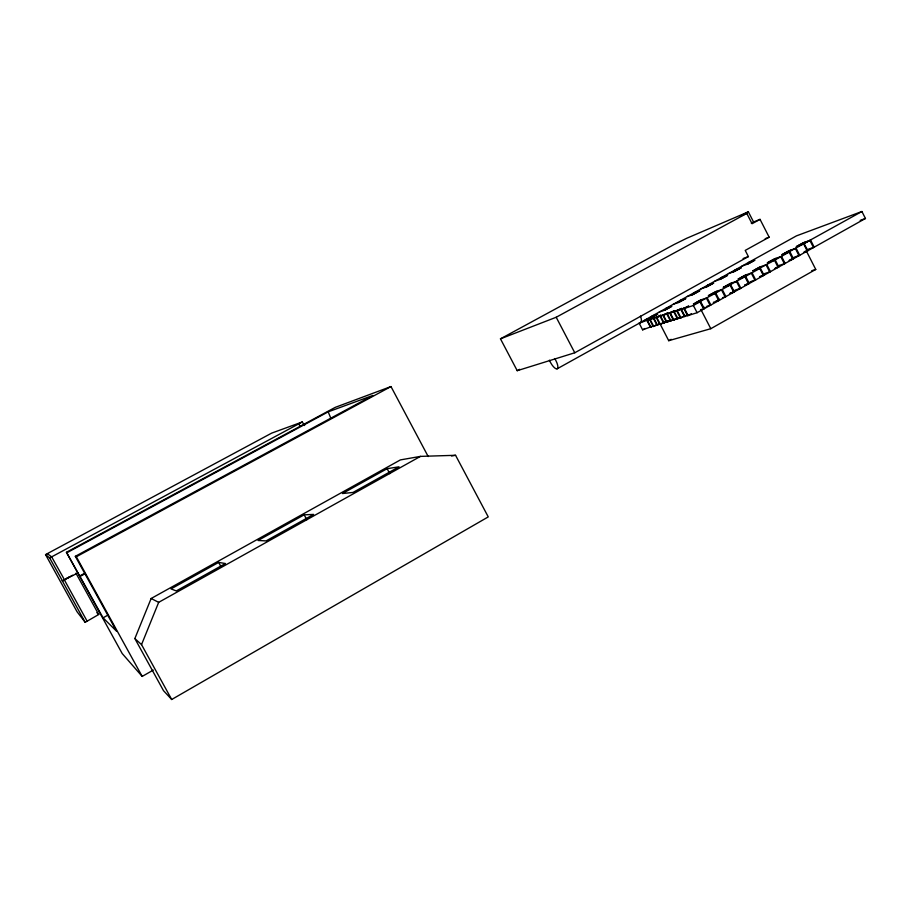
<?xml version="1.0" encoding="UTF-8"?>
<svg xmlns="http://www.w3.org/2000/svg" width="911" height="911" viewBox="0 0 911 911"><rect width="100%" height="100%" fill="white"/><g stroke="black" fill="none" stroke-linecap="round" stroke-linejoin="round"><path stroke-width="1.37" d="M134.851 638.565L151.146 598.493L400.396 459.907L420.449 456.388L455.557 455.295L488.25 516.901L171.701 699.5L163.479 690.64L134.851 638.565L141.535 644.612L171.701 699.5M141.535 644.612L158.673 602.342L420.449 456.388M765.069 273.71L764.101 274.416M750.368 281.932L749.377 282.649M689.115 314.682L687.566 315.707L683.888 308.601L685.448 307.588L676.771 310.924L680.403 317.95L688.818 314.694M674.789 319.294L673.388 320.16L669.79 313.202L671.339 312.211L662.969 315.434L666.533 322.312L674.265 319.305M654.588 325.648L653.221 326.491L649.725 319.75L651.217 318.736L639.169 323.2L642.608 329.828L654.121 325.648M778.723 266.228L779.668 265.534L778.734 265.796M705.228 307.314L703.987 308.066M304.616 425.517L302.27 421.964L271.694 433.112L45.55 554.605L77.105 611.828L85.19 622.327L98.707 614.492L75.966 573.213M718.984 299.673L719.679 299.275M733.89 291.326L735.587 290.199L734.71 290.427M807.055 250.388L808.615 249.341L807.636 249.625M649.725 319.75L657.765 316.595L656.273 317.62L659.803 324.418L661.079 323.439M666.533 322.312L668.059 321.31L667.41 321.458M680.403 317.95L681.007 317.609M662.969 315.434L664.495 314.443L656.273 317.62M676.771 310.924L678.319 309.922L669.79 313.202M428.204 456.548L390.978 386.56L335.237 407.365L66.435 552.282L122.188 653.517L142.184 676.417L153.276 670.097M659.086 324.145L657.025 325.295L653.506 318.52L660.919 315.149L656.763 317.449L668.72 340.691L710.796 328.7L815.755 269.44L806.497 251.288M66.628 578.462L68.963 577.153M668.72 340.691L671.179 339.313M679.56 317.7L677.442 318.884L673.821 311.892L681.565 308.373L677.294 310.753L680.927 317.791L685.197 315.4M687.748 314.853L684.537 316.652L680.881 309.581L688.739 306.028L684.423 308.43L688.101 315.536L691.324 313.726M687.566 315.707L697.109 312.701L704.362 308.647L700.457 301.313L715.739 293.035L719.439 300.209L704.362 308.647M719.439 300.209L734.425 291.816L730.497 284.562L745.642 276.352L749.309 283.48L734.425 291.816M749.309 283.48L764.113 275.202L760.173 268.016L775.181 259.874L778.814 266.969L764.113 275.202M778.814 266.969L793.435 258.792L789.791 251.436L861.908 211.5L865.45 218.481L807.966 250.662L804.003 243.567L809.913 240.504L813.512 247.553M793.435 258.792L807.966 250.662M642.608 329.828L645.034 328.472M653.563 325.637L650.488 327.345L647.015 320.638L654.326 317.313L650.203 319.602L653.699 326.343L656.785 324.623M683.888 308.601L693.385 305.492L700.65 301.45M715.739 293.035L730.736 284.665M745.642 276.352L760.457 268.085M775.181 259.874L789.814 251.709M660.304 324.27L664.449 321.947M667.854 320.877L663.686 323.2L660.133 316.356L667.661 312.94L663.47 315.263L667.034 322.152L669.13 320.979M673.65 319.305L670.496 321.071L666.909 314.147L674.539 310.674L670.302 313.031L673.912 319.989L677.078 318.224M66.435 552.282L103.068 617.817L107.805 615.198M639.169 323.2L796.419 235.881L861.908 211.5M549.413 360.198A8.529 2.813 61 0 0 557.042 368.864L640.296 322.631M218.663 562.406L171.029 588.905L176.279 590.932L225.438 563.533L218.663 562.406L220.701 566.141M304.172 514.829L258.052 540.485L266.058 540.906L313.589 514.419L304.172 514.829L306.813 519.748M387.118 468.687L342.445 493.534L353.024 492.441L399.018 466.808L387.118 468.687L389.783 473.663M769.157 237.179L745.221 250.4L748.398 256.583L574.773 352.773L517.22 370.686L500.469 338.835L674.094 244.524L686.7 238.283L748.352 211.807L753.579 222.022L760.036 219.357L769.157 237.179L765.217 238.682M517.22 370.686L519.714 369.319M751.313 223.252L753.579 222.022M760.036 219.357L752.065 223.719L746.792 213.402L740.427 216.123L748.352 211.807M85.19 622.327L62.312 580.854L64.67 580.148L51.654 556.86L47.315 553.649M65.467 579.134L72.584 575.262M62.312 580.854L78.38 572.689M79.701 575.98L84.689 573.258M80.236 576.367L85.213 573.657M500.469 338.835L556.2 317.256L746.792 213.402M653.221 326.491L660.179 323.792M659.803 324.418L666.248 321.982M673.388 320.16L680.722 317.324M791.83 258.895L794.187 257.414L793.23 257.688M777.277 267.037L778.062 266.616M762.644 275.224L763.429 274.803M67.152 552.601L328.188 411.852L372.838 395.454L75.328 556.314L116.574 631.232L103.068 617.817M75.328 556.314L76.319 556.758L390.978 386.56M45.55 554.605L49.661 557.931L302.27 421.964M806.292 250.81L804.618 251.652M732.262 292.192L733.104 291.759M717.356 300.539L718.198 300.106M790.156 259.737L790.999 259.328M775.614 267.88L776.445 267.47M760.97 276.079L761.812 275.657M746.246 284.312L747.077 283.902M715.761 301.302L716.524 300.949M703.508 307.724L704.271 307.371M700.753 309.694L701.516 309.341M759.535 276.716L760.195 276.432M744.822 284.949L745.471 284.676M730.007 293.24L730.656 292.955M743.091 258.542L748.398 256.583M860.189 220.394L865.45 218.481M748.455 262.516L754.912 260.193L748.386 263.814L741.975 266.114M734.904 270.043L741.269 267.777L734.699 271.421L728.39 273.664M721.284 277.604L727.536 275.395L720.943 279.062L714.725 281.248M809.196 248.919L814.195 247.166L810.608 240.117L803.138 242.804L796.26 246.642L803.673 243.989L807.271 251.049L803.548 252.347M707.574 285.211L713.734 283.07L707.095 286.76L700.992 288.878M794.791 256.982L799.71 255.274L796.1 248.213L788.744 250.832L781.82 254.693L789.12 252.096L792.741 259.179L789.074 260.444M693.795 292.864L699.853 290.78L693.169 294.492L687.167 296.542M777.857 265.921L785.134 263.438L781.501 256.344L774.27 258.906L767.301 262.789L774.475 260.261L778.108 267.367L774.509 268.597M679.948 300.562L685.892 298.535L679.173 302.27L673.275 304.263M763.304 274.063L770.455 271.649L766.823 264.543L759.694 267.025L752.691 270.931L759.751 268.483L763.407 275.6L759.854 276.796M666.009 308.294L671.84 306.335L665.087 310.093L659.302 312.017M751.017 281.476L755.697 279.905L752.042 272.776L745.039 275.19L737.99 279.13L744.936 276.75L748.603 283.879L745.107 285.041M651.991 316.083L657.719 314.181L650.921 317.962L645.25 319.829M736.236 289.732L740.848 288.218L737.181 281.078L730.292 283.412L723.197 287.375L730.03 285.063L733.708 292.215L730.28 293.342M722.514 297.681L725.908 296.587L722.218 289.413L715.465 291.691L708.325 295.665L715.021 293.433L718.722 300.607L713.336 302.338M811.69 270.749L815.755 269.44M706.868 306.278L710.876 305.003L707.175 297.817L700.536 300.004L693.351 304.012L699.933 301.848L703.645 309.045L700.992 309.888M451.503 455.967L455.557 455.295M151.146 598.493L158.673 602.342M96.873 612.647L98.707 614.492M298.649 423.911L300.209 426.291M49.661 557.931L62.677 581.229M64.282 579.772L87.16 621.234M76.319 556.758L142.184 676.417M556.2 317.256L574.773 352.773M647.493 320.49L650.966 327.197M681.405 309.41L685.072 316.481M674.334 311.721L677.966 318.713M667.41 313.976L670.997 320.9M660.634 316.197L664.187 323.052M653.996 318.36L657.514 325.147M721.501 289.823L725.19 296.986M706.446 298.216L710.147 305.401M701.242 310.195L710.796 328.7M693.385 305.492L697.109 312.701M751.336 273.175L754.991 280.303M736.464 281.476L740.142 288.616M795.405 248.601L799.015 255.672M780.807 256.743L784.428 263.826M766.117 264.93L769.749 272.047M328.188 411.852L330.875 418.377M640.467 316.106A8.393 3.245 61 0 1 640.98 322.107M554.708 358.547A8.529 2.813 61 0 1 557.042 368.864M805.039 242.326L798.617 245.583L805.039 242.326M790.6 250.388L784.166 253.645L790.6 250.388M776.07 258.485L769.636 261.742L776.07 258.485M761.448 266.638L755.003 269.895L761.448 266.638M746.735 274.849L740.381 278.14L746.735 274.849M731.932 283.093L725.566 286.396L731.932 283.093M752.771 261.161L746.906 264.201L752.771 261.161M717.048 291.395L710.591 294.663L717.048 291.395M739.128 268.734L733.253 271.785L739.128 268.734M702.062 299.753L695.674 303.067L702.062 299.753M725.418 276.352L719.462 279.381L725.418 276.352M711.628 284.016L705.661 287.045L711.628 284.016M697.746 291.714L691.848 294.777L697.746 291.714M683.797 299.468L677.886 302.532L683.797 299.468M669.767 307.258L663.8 310.287L669.767 307.258M655.658 315.104L649.725 318.178L655.658 315.104"/></g></svg>
